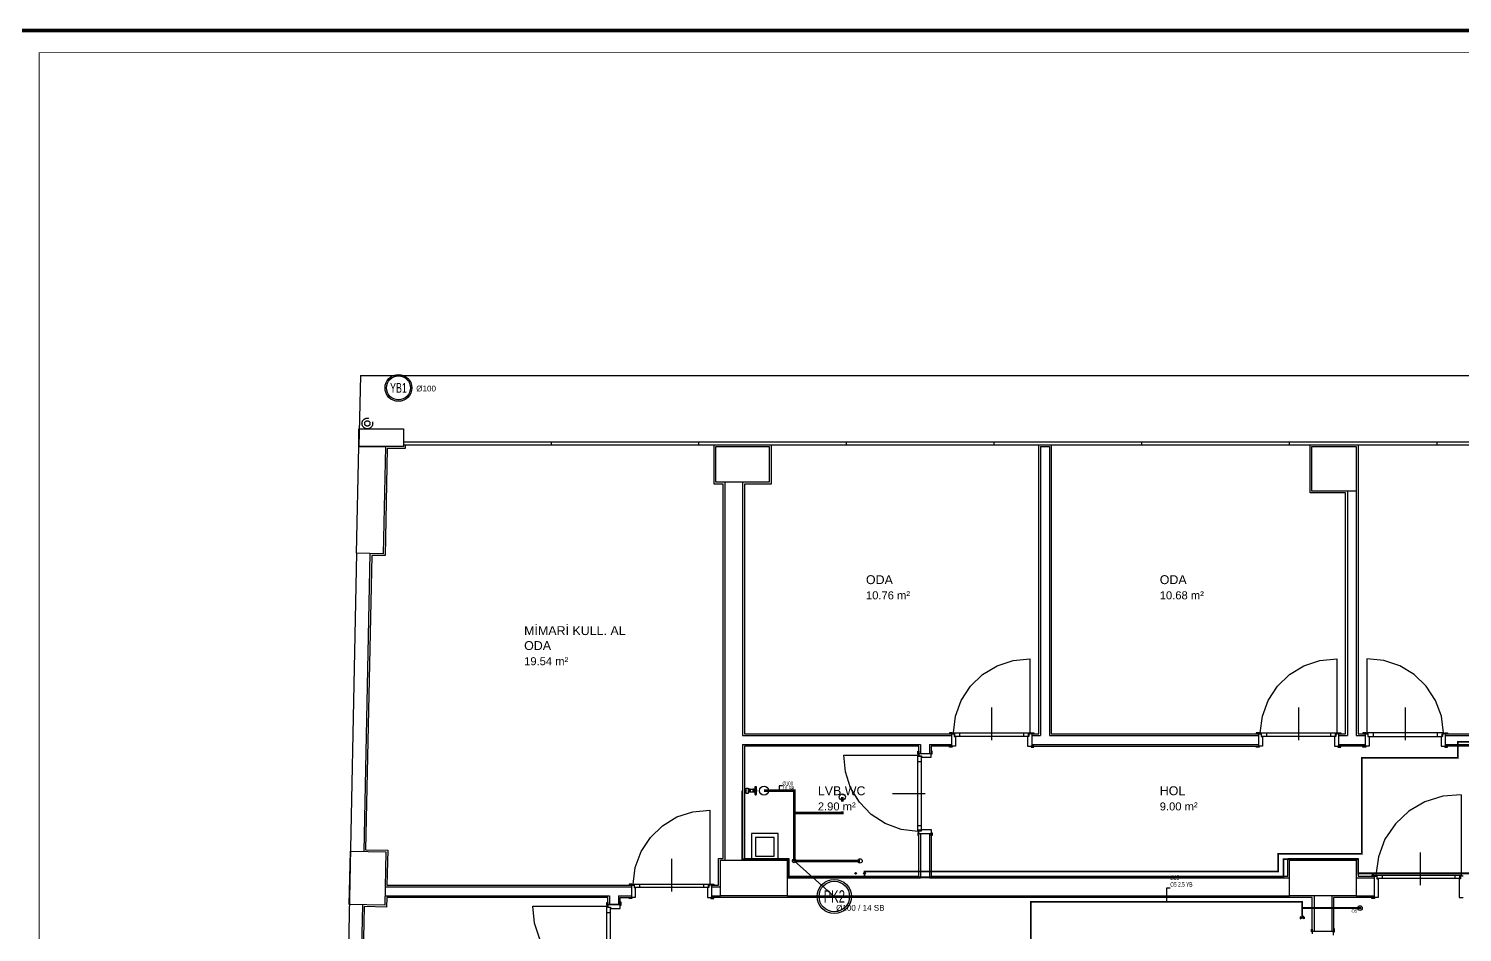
# Model space of a CAD drawing. Header units: centimetres. Extents: x -3952 to 26292, y -15092 to -10712.
# Drawn here: x 11413 to 13025, y -11964 to -10948 of the extents above; entities that cross this region are included whole.
import ezdxf
from ezdxf.enums import TextEntityAlignment as Align

# ---------------------------------------------------------------- set-up
doc = ezdxf.new("R2010")
doc.units = ezdxf.units.CM
for name, pattern in [('BASMA HATTI', [31, 25, -6]), ('DASHED', [18, 12, -6]), ('PIS', [38, 30, -8]), ('YAGMUR HATTI', [36, 30, -6])]:
    doc.linetypes.add(name, pattern=pattern)
for name, color, linetype in [('MD-YUK-BIRIMI', 7, 'Continuous'), ('MIMARI', 8, 'Continuous'), ('MIMARI-KOLON', 8, 'Continuous'), ('MIMARI-YAZI', 8, 'Continuous'), ('MTY-PAFTA', 7, 'Continuous'), ('MTY-PIS-SU-BORUSU', 6, 'PIS'), ('MTY-PISSU-CAP', 211, 'Continuous'), ('MTY-PISSU-KOLON', 211, 'DASHED'), ('MTY-PISSU-KOLONNO', 211, 'Continuous'), ('MTY-SICAKSU-BORU', 1, 'BASMA HATTI'), ('MTY-SOGUKSU-BORU', 5, 'Continuous'), ('MTY-TEFRIS', 15, 'Continuous'), ('MTY-TEMIZSU-CAP', 101, 'Continuous'), ('MTY-VANA', 1, 'Continuous'), ('MTY-YAGMUR-BORUSU', 3, 'YAGMUR HATTI'), ('MTY-YAGMUR-BORUSU-CAP', 3, 'Continuous'), ('MTY-YAGMURSU-KOLON NO', 7, 'Continuous'), ('MTY-YUK-BIRIMI', 7, 'Continuous')]:
    doc.layers.add(name, color=color, linetype=linetype)
doc.layers.add('ROTAS-PAFTA-SINIRI', color=8, linetype='Continuous', plot=False)
doc.styles.add('ANOTATIVO', font='arial.ttf')
doc.styles.add('MTY_CAP', font='wturkce.SHX', dxfattribs={"width": 0.65, "height": 20})
doc.styles.add('MTYCAPLT', font='arial.ttf', dxfattribs={"width": 0.65, "height": 1})
doc.styles.add('ROTAS', font='arial.ttf')

# ---------------------------------------------------------------- blocks, each defined once
blk = doc.blocks.new('ROTAS_PAFTA')
blk.add_lwpolyline([(0, 0), (1, 0), (1, 1), (0, 1)], close=True)
blk = doc.blocks.new('MTY-KURESEL VANA')
at = {"layer": 'MTY-VANA'}
for p, q in [((0, 0), (0, 8)), ((0, 8), (8, 8))]:
    blk.add_line(p, q, dxfattribs=at)
blk.add_lwpolyline([(-10, 5), (-10, -5), (10, 5), (10, -5), (-10, 5)], dxfattribs=at)
at = {"layer": 'MTY-VANA', "style": 'MTYCAPLT', "width": 0.65}
blk.add_attdef('CAP', text='', height=10, dxfattribs=at).set_placement((-1.1, 0), align=Align.CENTER)
blk = doc.blocks.new('MTY-TEMIZ SU CAP MB')
at = {"layer": 'MTY-TEMIZSU-CAP'}
for p, q in [((0.83, 3.1), (0, 3.1)), ((0, 3.1), (0, 0))]:
    blk.add_line(p, q, dxfattribs=at)
at = {"layer": 'MTY-TEMIZSU-CAP', "style": 'MTY_CAP', "width": 0.65}
for tag, p in [('SOCP_001', (0.83, 4.92)), ('SCCP_001', (0.83, 1.92))]:
    blk.add_attdef(tag, p, '', height=1, dxfattribs=at)
at = {"layer": 'MTY-YUK-BIRIMI', "color": 101, "style": 'MTY_CAP', "width": 0.65}
for tag, p in [('SO_001', (0.83, 3.42)), ('SC_001', (0.83, 0.42))]:
    blk.add_attdef(tag, p, '', height=1, dxfattribs=at)
blk = doc.blocks.new('KLOZET1')
at = {"layer": 'MTY-TEFRIS', "color": 15}
blk.add_lwpolyline([(-3.9, 11.4, 0.414214), (-4.5, 10.8), (-4.5, 10.3, 0.414214), (-3.9, 9.7), (3.9, 9.7, 0.414214), (4.5, 10.3), (4.5, 10.8, 0.414214), (3.9, 11.4)], format="xyb", close=True, dxfattribs=at)
for points in [[(3, 0), (-3, 0), (-3, 2.3), (3, 2.3)], [(-0.8, 11.5), (0.8, 11.5), (0.8, 12), (-0.8, 12)], [(-0.8, 8.9), (0.8, 8.9), (0.8, 9.7), (-0.8, 9.7)]]:
    blk.add_lwpolyline(points, close=True, dxfattribs=at)
for points in [[(-1.6, 8.6), (-1.6, 7.5)], [(-1.6, 4.4), (-1.6, 3.4)], [(-1.3, 3.2), (-1.3, 2.3), (1.4, 2.3), (1.4, 3.2)], [(-1.2, 7.2), (-1.2, 4.8)], [(1.1, 8.9), (-1.1, 8.9)], [(-1.1, 7.3), (1.1, 7.3)], [(1.1, 4.7), (-1.1, 4.7)], [(-1.1, 3.1), (1.1, 3.1)], [(-0.5, 8.6), (-0.5, 7.5)], [(-0.5, 4.4), (-0.5, 3.4)], [(0.6, 8.6), (0.6, 7.5)], [(0.6, 4.4), (0.6, 3.4)], [(1.3, 4.8), (1.3, 5.2), (1.3, 7.2)], [(1.7, 8.6), (1.7, 7.5)], [(1.7, 4.4), (1.7, 3.4)]]:
    blk.add_lwpolyline(points, dxfattribs=at)
at = {"layer": 'MTY-TEFRIS', "color": 15, "elevation": 0}
for points in [[(-1, 10.3), (-1, 10.8, -0.414214), (-0.4, 11.4)], [(1, 10.3), (1, 10.8, 0.414214), (0.4, 11.4)]]:
    blk.add_lwpolyline(points, format="xyb", dxfattribs=at)
at = {"layer": 'MTY-TEFRIS', "color": 6}
blk.add_circle((0, 20), 5, dxfattribs=at)
at = {"layer": 'MTY-TEFRIS', "color": 15}
for centre, radius, start, end in [((-1.1, 8.1), 0.734, 41.7592, 138.241), ((-1.1, 8), 0.734, 221.7593, 318.2408), ((-1.1, 4), 0.734, 41.7592, 138.241), ((-1.1, 3.8), 0.734, 221.7593, 318.2408), ((-0.4, 10.3, 0), 0.641, 179.9998, 270.0001), ((0, 8.1), 0.734, 41.7592, 138.241), ((0, 8), 0.734, 221.7593, 318.2408), ((0, 4), 0.734, 41.7592, 138.241), ((0, 3.8), 0.734, 221.7593, 318.2408), ((0.4, 10.3, 0), 0.641, 270.0001, 0), ((1.1, 8.1), 0.734, 41.7592, 138.241), ((1.1, 8), 0.734, 221.7593, 318.2408), ((1.1, 4), 0.734, 41.7592, 138.241), ((1.1, 3.8), 0.734, 221.7593, 318.2408)]:
    blk.add_arc(centre, radius, start, end, dxfattribs=at)
at = {"layer": 'MD-YUK-BIRIMI', "color": 6, "style": 'MTYCAPLT', "width": 0.65}
for tag, p in [('PSCP_001', (-1.3, 24.5)), ('PS_001', (-0.6, 19.5))]:
    blk.add_attdef(tag, p, '', height=1, dxfattribs=at)
at = {"layer": 'MD-YUK-BIRIMI', "color": 3, "style": 'MTYCAPLT', "width": 0.65}
for tag, p in [('SOCP_001', (-1.3, 1.8)), ('SO_001', (-0.7, -0.5))]:
    blk.add_attdef(tag, p, '', height=1, dxfattribs=at)
blk = doc.blocks.new('LAVABO1')
at = {"layer": 'MTY-TEFRIS', "color": 6}
blk.add_circle((0, 15), 2.5, dxfattribs=at)
at = {"layer": 'MTY-TEFRIS', "color": 3, "ltscale": 10}
blk.add_circle((-5, 1), 1, dxfattribs=at)
at = {"layer": 'MTY-TEFRIS', "color": 1, "ltscale": 10}
blk.add_circle((5, 1), 1, dxfattribs=at)
at = {"layer": 'MD-YUK-BIRIMI', "color": 6, "style": 'MTYCAPLT', "width": 0.65}
for tag, p in [('PSCP_001', (-1.3, 17)), ('PS_001', (-0.6, 14.5))]:
    blk.add_attdef(tag, p, '', height=1, dxfattribs=at)
at = {"layer": 'MD-YUK-BIRIMI', "color": 3, "style": 'MTYCAPLT', "width": 0.65}
for tag, p in [('SOCP_001', (-6.3, -0.5)), ('SO_001', (-5.7, 0.5))]:
    blk.add_attdef(tag, p, '', height=1, dxfattribs=at)
at = {"layer": 'MD-YUK-BIRIMI', "color": 1, "style": 'MTYCAPLT', "width": 0.65}
for tag, p in [('SCCP_001', (3.7, -0.5)), ('SC_001', (4.4, 0.5))]:
    blk.add_attdef(tag, p, '', height=1, dxfattribs=at)
blk = doc.blocks.new('YER SUZGECI DN501')
at = {"layer": 'MTY-TEFRIS', "color": 6}
blk.add_circle((0, 0), 3.5, dxfattribs=at)
at = {"layer": 'MD-YUK-BIRIMI', "color": 6, "style": 'MTYCAPLT', "width": 0.65}
for tag, p in [('PSCP_001', (-1.3, 0.7)), ('PS_001', (-0.6, -0.5))]:
    blk.add_attdef(tag, p, '', height=1, dxfattribs=at)
blk = doc.blocks.new('MTY-PIS SU CAP SB')
at = {"layer": 'MTY-PISSU-CAP'}
for p, q in [((0.83, 1.17), (0, 1.17)), ((0, 1.17), (0, 0))]:
    blk.add_line(p, q, dxfattribs=at)
at = {"layer": 'MTY-PISSU-CAP', "style": 'MTY_CAP', "width": 0.65}
blk.add_attdef('PSCP_001', (0.83, 1.29), '', height=1, dxfattribs=at)
at = {"layer": 'MTY-YUK-BIRIMI', "color": 211, "style": 'MTY_CAP', "width": 0.65}
blk.add_attdef('PS_001', (0.83, 0.07), '', height=1, dxfattribs=at)
blk = doc.blocks.new('MTY-PIS SU KOLON')
at = {"layer": 'MTY-PISSU-KOLON', "linetype": 'Continuous', "lineweight": -3}
blk.add_hatch(color=256, dxfattribs=at).paths.add_polyline_path([(-2.7, -0.1, 0.848135), (0, -0.1, -0.848135), (2.7, -0.1, 0.414214), (0, 2.6, 0.414214)])
blk.add_circle((0, 0), 3.5, dxfattribs=at)
blk = doc.blocks.new('MTY-KOLON NO PIS SU')
at = {"color": 6, "linetype": 'Continuous', "ltscale": 100}
blk.add_circle((0, 0), 27.5, dxfattribs=at)
at = {"color": 7, "linetype": 'Continuous', "ltscale": 100}
blk.add_circle((0, 0), 24.5, dxfattribs=at)
at = {"style": 'ANOTATIVO', "width": 0.65}
blk.add_attdef('K', text='', height=20, dxfattribs=at).set_placement((0, 0), align=Align.MIDDLE_CENTER)
blk = doc.blocks.new('MTY-KOLON NO YAGMUR')
at = {"layer": 'MTY-YAGMURSU-KOLON NO', "linetype": 'Continuous', "ltscale": 100}
blk.add_circle((0, 0), 27.5, dxfattribs=at)
at = {"layer": 'MTY-YAGMURSU-KOLON NO', "color": 7, "linetype": 'Continuous', "ltscale": 100}
blk.add_circle((0, 0), 24.5, dxfattribs=at)
at = {"style": 'ANOTATIVO', "width": 0.65}
blk.add_attdef('K', text='', height=20, dxfattribs=at).set_placement((0, 0), align=Align.MIDDLE_CENTER)

msp = doc.modelspace()

# ---------------------------------------------------------------- linework, layer by layer
at = {"layer": 'MIMARI'}
for p, q in [((11786.2, -11338.1), (11784.5, -11418.1)), ((11786.2, -11338.1), (14872.6, -11338.1)), ((12000.5, -11413.1), (12000.5, -11416.1)), ((12166.5, -11413.1), (12166.5, -11416.1)), ((12332.5, -11413.1), (12332.5, -11416.1)), ((12498.5, -11413.1), (12498.5, -11416.1)), ((12550.9, -11418.1), (12550.9, -11743.1)), ((12550.9, -11418.1), (12560.9, -11418.1)), ((12560.9, -11418.1), (12560.9, -11743.1)), ((12664.5, -11413.1), (12664.5, -11416.1)), ((12830.5, -11413.1), (12830.5, -11416.1)), ((12996.5, -11413.1), (12996.5, -11416.1)), ((12195.9, -11458.1), (12195.9, -11883.1)), ((12215.9, -11458.1), (12215.9, -11743.1)), ((12895.9, -11468.1), (12895.9, -11743.1)), ((12905.9, -11468.1), (12905.9, -11743.1)), ((11782, -11538), (11768.3, -12188.1)), ((11796.9, -11538.3), (11789.9, -11873.4)), ((12538.9, -11656.9), (12538.9, -11740.1)), ((12883.9, -11656.9), (12883.9, -11740.1)), ((12917.9, -11656.9), (12917.9, -11740.1)), ((12495.9, -11711.6), (12495.9, -11748.3)), ((12840.9, -11711.6), (12840.9, -11748.3)), ((12960.9, -11711.6), (12960.9, -11748.3)), ((12215.9, -11743.1), (12450.9, -11743.1)), ((12451.5, -11740.1), (12448.4, -11740.1)), ((12448.4, -11740.1), (12448.4, -11741.1)), ((12448.4, -11741.1), (12451.5, -11741.1)), ((12450.9, -11741.1), (12453.9, -11741.1)), ((12450.9, -11741.1), (12450.9, -11755.1)), ((12450.9, -11743.1), (12450.9, -11753.1)), ((12451.5, -11741.1), (12451.5, -11740.1)), ((12452.9, -11740.1), (12538.9, -11740.1)), ((12452.9, -11741.1), (12452.9, -11740.1)), ((12454.4, -11741), (12452.9, -11741)), ((12453.9, -11741.1), (12453.9, -11744)), ((12453.9, -11744), (12455.3, -11744)), ((12454.4, -11743.9), (12454.4, -11741)), ((12537.4, -11743.9), (12454.4, -11743.9)), ((12455.3, -11744), (12455.3, -11755.1)), ((12459.9, -11740.1), (12459.9, -11743.9)), ((12531.8, -11740.1), (12531.8, -11743.9)), ((12537.9, -11744), (12536.4, -11744)), ((12536.4, -11744), (12536.4, -11755.1)), ((12537.4, -11741), (12538.9, -11741)), ((12537.4, -11743.9), (12537.4, -11741)), ((12537.9, -11741.1), (12537.9, -11744)), ((12540.9, -11741.1), (12537.9, -11741.1)), ((12538.9, -11741.1), (12538.9, -11740.1)), ((12540.3, -11740.1), (12543.4, -11740.1)), ((12540.3, -11741.1), (12540.3, -11740.1)), ((12543.4, -11741.1), (12540.3, -11741.1)), ((12540.9, -11741.1), (12540.9, -11755.1)), ((12540.9, -11743.1), (12550.9, -11743.1)), ((12540.9, -11743.1), (12540.9, -11753.1)), ((12543.4, -11740.1), (12543.4, -11741.1)), ((12560.9, -11743.1), (12795.9, -11743.1)), ((12796.5, -11740.1), (12793.4, -11740.1)), ((12793.4, -11740.1), (12793.4, -11741.1)), ((12793.4, -11741.1), (12796.5, -11741.1)), ((12795.9, -11741.1), (12798.9, -11741.1)), ((12795.9, -11741.1), (12795.9, -11755.1)), ((12795.9, -11743.1), (12795.9, -11753.1)), ((12796.5, -11741.1), (12796.5, -11740.1)), ((12797.9, -11740.1), (12883.9, -11740.1)), ((12797.9, -11741.1), (12797.9, -11740.1)), ((12799.4, -11741), (12797.9, -11741)), ((12798.9, -11741.1), (12798.9, -11744)), ((12798.9, -11744), (12800.3, -11744)), ((12799.4, -11743.9), (12799.4, -11741)), ((12882.4, -11743.9), (12799.4, -11743.9)), ((12800.3, -11744), (12800.3, -11755.1)), ((12804.9, -11740.1), (12804.9, -11743.9)), ((12876.8, -11740.1), (12876.8, -11743.9)), ((12882.9, -11744), (12881.4, -11744)), ((12881.4, -11744), (12881.4, -11755.1)), ((12882.4, -11741), (12883.9, -11741)), ((12882.4, -11743.9), (12882.4, -11741)), ((12882.9, -11741.1), (12882.9, -11744)), ((12885.9, -11741.1), (12882.9, -11741.1)), ((12883.9, -11741.1), (12883.9, -11740.1)), ((12885.3, -11740.1), (12888.4, -11740.1)), ((12885.3, -11741.1), (12885.3, -11740.1)), ((12888.4, -11741.1), (12885.3, -11741.1)), ((12885.9, -11741.1), (12885.9, -11755.1)), ((12885.9, -11743.1), (12895.9, -11743.1)), ((12885.9, -11743.1), (12885.9, -11753.1)), ((12888.4, -11740.1), (12888.4, -11741.1)), ((12905.9, -11743.1), (12915.9, -11743.1)), ((12916.5, -11740.1), (12913.4, -11740.1)), ((12913.4, -11740.1), (12913.4, -11741.1)), ((12913.4, -11741.1), (12916.5, -11741.1)), ((12915.9, -11741.1), (12915.9, -11755.1)), ((12915.9, -11741.1), (12918.9, -11741.1)), ((12915.9, -11743.1), (12915.9, -11753.1)), ((12916.5, -11741.1), (12916.5, -11740.1)), ((13003.9, -11740.1), (12917.9, -11740.1)), ((12917.9, -11741.1), (12917.9, -11740.1)), ((12919.4, -11741), (12917.9, -11741)), ((12918.9, -11741.1), (12918.9, -11744)), ((12918.9, -11744), (12920.3, -11744)), ((12919.4, -11743.9), (12919.4, -11741)), ((12919.4, -11743.9), (13002.4, -11743.9)), ((12920.3, -11744), (12920.3, -11755.1)), ((12924.9, -11740.1), (12924.9, -11743.9)), ((12996.8, -11740.1), (12996.8, -11743.9)), ((13001.4, -11744), (13001.4, -11755.1)), ((13002.9, -11744), (13001.4, -11744)), ((13002.4, -11743.9), (13002.4, -11741)), ((13002.4, -11741), (13003.9, -11741)), ((13005.9, -11741.1), (13002.9, -11741.1)), ((13002.9, -11741.1), (13002.9, -11744)), ((13003.9, -11741.1), (13003.9, -11740.1)), ((13005.3, -11740.1), (13008.4, -11740.1)), ((13005.3, -11741.1), (13005.3, -11740.1)), ((13008.4, -11741.1), (13005.3, -11741.1)), ((13005.9, -11741.1), (13005.9, -11755.1)), ((13005.9, -11743.1), (13315.9, -11743.1)), ((13005.9, -11743.1), (13005.9, -11753.1)), ((13008.4, -11740.1), (13008.4, -11741.1)), ((12215.9, -11753.1), (12415.9, -11753.1)), ((12215.9, -11753.1), (12215.9, -11883.1)), ((12329.7, -11765), (12412.9, -11765)), ((12412.9, -11763.6), (12412.9, -11760.6)), ((12412.9, -11760.6), (12413.9, -11760.6)), ((12413.9, -11763.6), (12412.9, -11763.6)), ((12412.9, -11851.1), (12412.9, -11765)), ((12413.9, -11765), (12412.9, -11765)), ((12413.8, -11766.5), (12413.8, -11765)), ((12413.9, -11760.6), (12413.9, -11763.6)), ((12413.9, -11763.1), (12427.9, -11763.1)), ((12413.9, -11763.1), (12413.9, -11766)), ((12413.9, -11766), (12416.9, -11766)), ((12415.9, -11753.1), (12415.9, -11763.1)), ((12415.9, -11763.1), (12425.9, -11763.1)), ((12416.9, -11766), (12416.9, -11767.5)), ((12425.9, -11753.1), (12450.9, -11753.1)), ((12425.9, -11753.1), (12425.9, -11763.1)), ((12429, -11760.5), (12427.9, -11760.5)), ((12427.9, -11760.5), (12427.9, -11763.6)), ((12427.9, -11767.5), (12427.9, -11763.1)), ((12427.9, -11763.6), (12429, -11763.6)), ((12429, -11763.6), (12429, -11760.5)), ((12448.4, -11756.2), (12448.4, -11755.1)), ((12448.4, -11755.1), (12451.5, -11755.1)), ((12451.5, -11756.2), (12448.4, -11756.2)), ((12455.3, -11755.1), (12450.9, -11755.1)), ((12451.5, -11755.1), (12451.5, -11756.2)), ((12536.4, -11755.1), (12540.9, -11755.1)), ((12540.3, -11755.1), (12540.3, -11756.2)), ((12543.4, -11755.1), (12540.3, -11755.1)), ((12540.3, -11756.2), (12543.4, -11756.2)), ((12540.9, -11753.1), (12795.9, -11753.1)), ((12543.4, -11756.2), (12543.4, -11755.1)), ((12793.4, -11756.2), (12793.4, -11755.1)), ((12793.4, -11755.1), (12796.5, -11755.1)), ((12796.5, -11756.2), (12793.4, -11756.2)), ((12800.3, -11755.1), (12795.9, -11755.1)), ((12796.5, -11755.1), (12796.5, -11756.2)), ((12881.4, -11755.1), (12885.9, -11755.1)), ((12885.3, -11755.1), (12885.3, -11756.2)), ((12888.4, -11755.1), (12885.3, -11755.1)), ((12885.3, -11756.2), (12888.4, -11756.2)), ((12885.9, -11753.1), (12915.9, -11753.1)), ((12888.4, -11756.2), (12888.4, -11755.1)), ((12913.4, -11756.2), (12913.4, -11755.1)), ((12913.4, -11755.1), (12916.5, -11755.1)), ((12916.5, -11756.2), (12913.4, -11756.2)), ((12920.3, -11755.1), (12915.9, -11755.1)), ((12916.5, -11755.1), (12916.5, -11756.2)), ((13001.4, -11755.1), (13005.9, -11755.1)), ((13005.3, -11755.1), (13005.3, -11756.2)), ((13008.4, -11755.1), (13005.3, -11755.1)), ((13005.3, -11756.2), (13008.4, -11756.2)), ((13005.9, -11753.1), (13035.9, -11753.1)), ((13008.4, -11756.2), (13008.4, -11755.1)), ((12412.9, -11772.1), (12416.7, -11772.1)), ((12416.7, -11766.5), (12413.8, -11766.5)), ((12416.7, -11766.5), (12416.7, -11849.6)), ((12416.9, -11767.5), (12427.9, -11767.5)), ((12384.5, -11808.1), (12421.1, -11808.1)), ((13023.9, -11809.5), (13023.9, -11900.1)), ((12178.9, -11826.9), (12178.9, -11910.1)), ((12412.9, -11844), (12416.7, -11844)), ((12413.9, -11851.1), (12412.9, -11851.1)), ((12412.9, -11852.5), (12412.9, -11855.5)), ((12413.9, -11852.5), (12412.9, -11852.5)), ((12412.9, -11855.5), (12413.9, -11855.5)), ((12416.7, -11849.6), (12413.8, -11849.6)), ((12413.8, -11849.6), (12413.8, -11851.1)), ((12413.9, -11853.1), (12413.9, -11850.1)), ((12413.9, -11850.1), (12416.9, -11850.1)), ((12413.9, -11855.5), (12413.9, -11852.5)), ((12413.9, -11853.1), (12427.9, -11853.1)), ((12415.9, -11853.1), (12415.9, -11903.1)), ((12415.9, -11853.1), (12425.9, -11853.1)), ((12416.9, -11848.6), (12427.9, -11848.6)), ((12416.9, -11850.1), (12416.9, -11848.6)), ((12425.9, -11853.1), (12425.9, -11903.1)), ((12427.9, -11848.6), (12427.9, -11853.1)), ((12427.9, -11852.5), (12429, -11852.5)), ((12427.9, -11855.6), (12427.9, -11852.5)), ((12429, -11855.6), (12427.9, -11855.6)), ((12429, -11852.5), (12429, -11855.6)), ((12977.5, -11874.6), (12977.5, -11911.3)), ((12135.9, -11881.6), (12135.9, -11918.3)), ((12091.5, -11910.1), (12088.4, -11910.1)), ((12088.4, -11910.1), (12088.4, -11911.1)), ((12088.4, -11911.1), (12091.5, -11911.1)), ((12090.9, -11911.1), (12093.9, -11911.1)), ((12090.9, -11911.1), (12090.9, -11925.1)), ((12091.5, -11911.1), (12091.5, -11910.1)), ((12092.9, -11910.1), (12178.9, -11910.1)), ((12092.9, -11911.1), (12092.9, -11910.1)), ((12094.4, -11911), (12092.9, -11911)), ((12093.9, -11911.1), (12093.9, -11914)), ((12094.4, -11913.9), (12094.4, -11911)), ((12099.9, -11910.1), (12099.9, -11913.9)), ((12171.8, -11910.1), (12171.8, -11913.9)), ((12177.4, -11911), (12178.9, -11911)), ((12177.4, -11913.9), (12177.4, -11911)), ((12177.9, -11911.1), (12177.9, -11914)), ((12180.9, -11911.1), (12177.9, -11911.1)), ((12178.9, -11911.1), (12178.9, -11910.1)), ((12180.3, -11910.1), (12183.4, -11910.1)), ((12180.3, -11911.1), (12180.3, -11910.1)), ((12183.4, -11911.1), (12180.3, -11911.1)), ((12180.9, -11911.1), (12180.9, -11925.1)), ((12183.4, -11910.1), (12183.4, -11911.1)), ((12265.9, -11903.1), (12415.9, -11903.1)), ((12425.9, -11903.1), (12830.9, -11903.1)), ((12905.9, -11903.1), (12925.9, -11903.1)), ((12926.5, -11900.1), (12923.4, -11900.1)), ((12923.4, -11900.1), (12923.4, -11901.1)), ((12923.4, -11901.1), (12926.5, -11901.1)), ((12925.9, -11901.1), (12928.9, -11901.1)), ((12925.9, -11901.1), (12925.9, -11925.1)), ((12925.9, -11903.1), (12925.9, -11923.1)), ((12926.5, -11901.1), (12926.5, -11900.1)), ((12927.9, -11900.1), (13023.9, -11900.1)), ((12927.9, -11901.1), (12927.9, -11900.1)), ((12929.4, -11901), (12927.9, -11901)), ((12928.9, -11901.1), (12928.9, -11904)), ((12928.9, -11904), (12930.3, -11904)), ((12929.4, -11903.9), (12929.4, -11901)), ((13022.4, -11903.9), (12929.4, -11903.9)), ((12930.3, -11904), (12930.3, -11925.1)), ((12934.9, -11900.1), (12934.9, -11903.9)), ((13016.8, -11900.1), (13016.8, -11903.9)), ((13022.9, -11904), (13021.4, -11904)), ((13021.4, -11904), (13021.4, -11925.1)), ((13022.4, -11901), (13023.9, -11901)), ((13022.4, -11903.9), (13022.4, -11901)), ((13022.9, -11901.1), (13022.9, -11904)), ((13025.9, -11901.1), (13022.9, -11901.1)), ((13023.9, -11901.1), (13023.9, -11900.1)), ((11813.9, -11923.1), (12066.4, -11923.1)), ((11814.1, -11913.1), (12090.9, -11913.1)), ((12066.4, -11923.1), (12066.4, -11933.1)), ((12076.4, -11923.1), (12090.9, -11923.1)), ((12076.4, -11923.1), (12076.4, -11933.1)), ((12088.4, -11926.2), (12088.4, -11925.1)), ((12088.4, -11925.1), (12091.5, -11925.1)), ((12091.5, -11926.2), (12088.4, -11926.2)), ((12090.9, -11913.1), (12090.9, -11923.1)), ((12095.3, -11925.1), (12090.9, -11925.1)), ((12091.5, -11925.1), (12091.5, -11926.2)), ((12093.9, -11914), (12095.3, -11914)), ((12177.4, -11913.9), (12094.4, -11913.9)), ((12095.3, -11914), (12095.3, -11925.1)), ((12177.9, -11914), (12176.4, -11914)), ((12176.4, -11914), (12176.4, -11925.1)), ((12176.4, -11925.1), (12180.9, -11925.1)), ((12180.3, -11925.1), (12180.3, -11926.2)), ((12183.4, -11925.1), (12180.3, -11925.1)), ((12180.3, -11926.2), (12183.4, -11926.2)), ((12180.9, -11913.1), (12190.9, -11913.1)), ((12180.9, -11913.1), (12180.9, -11923.1)), ((12180.9, -11923.1), (12190.9, -11923.1)), ((12183.4, -11926.2), (12183.4, -11925.1)), ((12265.9, -11923.1), (12830.9, -11923.1)), ((12858.4, -11923.1), (12858.4, -11963.1)), ((12878.4, -11923.1), (12878.4, -11963.1)), ((12905.9, -11923.1), (12925.9, -11923.1)), ((12923.4, -11926.2), (12923.4, -11925.1)), ((12923.4, -11925.1), (12926.5, -11925.1)), ((12926.5, -11926.2), (12923.4, -11926.2)), ((12930.3, -11925.1), (12925.9, -11925.1)), ((12926.5, -11925.1), (12926.5, -11926.2)), ((13021.4, -11925.1), (13025.9, -11925.1)), ((11788.6, -11933.4), (11783.3, -12188.4)), ((11980.2, -11935), (12063.4, -11935)), ((12063.4, -11933.6), (12063.4, -11930.6)), ((12063.4, -11930.6), (12064.4, -11930.6)), ((12064.4, -11933.6), (12063.4, -11933.6)), ((12063.4, -12021.1), (12063.4, -11935)), ((12064.4, -11935), (12063.4, -11935)), ((12063.4, -11942.1), (12067.2, -11942.1)), ((12064.3, -11936.5), (12064.3, -11935)), ((12067.2, -11936.5), (12064.3, -11936.5)), ((12064.4, -11930.6), (12064.4, -11933.6)), ((12064.4, -11933.1), (12078.4, -11933.1)), ((12064.4, -11933.1), (12064.4, -11936)), ((12064.4, -11936), (12067.4, -11936)), ((12076.4, -11933.1), (12066.4, -11933.1)), ((12067.2, -11936.5), (12067.2, -12019.6)), ((12067.4, -11936), (12067.4, -11937.5)), ((12067.4, -11937.5), (12078.4, -11937.5)), ((12079.5, -11930.5), (12078.4, -11930.5)), ((12078.4, -11930.5), (12078.4, -11933.6)), ((12078.4, -11937.5), (12078.4, -11933.1)), ((12078.4, -11933.6), (12079.5, -11933.6)), ((12079.5, -11933.6), (12079.5, -11930.5)), ((12855.4, -11963.6), (12855.4, -11960.6)), ((12855.4, -11960.6), (12856.4, -11960.6)), ((12856.4, -11963.6), (12855.4, -11963.6)), ((12856.4, -11960.6), (12856.4, -11963.6)), ((12856.4, -11963.1), (12856.4, -11966)), ((12856.4, -11963.1), (12880.4, -11963.1)), ((12858.4, -11963.1), (12878.4, -11963.1)), ((12881.5, -11960.5), (12880.4, -11960.5)), ((12880.4, -11960.5), (12880.4, -11963.6)), ((12880.4, -11967.5), (12880.4, -11963.1)), ((12880.4, -11963.6), (12881.5, -11963.6)), ((12881.5, -11963.6), (12881.5, -11960.5))]:
    msp.add_line(p, q, dxfattribs=at)
for points in [[(11784.5, -11418.1), (11784.5, -11398.1), (11834.5, -11398.1), (11834.5, -11418.1), (11784.5, -11418.1)], [(11836.5, -11416.1), (11836.5, -11420.1), (11816.4, -11420.1), (11813.9, -11540.7), (11798.9, -11540.4), (11791.9, -11871.4), (11816.9, -11871.9), (11816.1, -11911.1), (12090.9, -11911.1)], [(11834.5, -11416.1), (14820.9, -11416.1), (14820.9, -11413.1), (11834.5, -11413.1), (11834.5, -11416.1)], [(12180.9, -11911.1), (12188.9, -11911.1), (12188.9, -11881.1), (12193.9, -11881.1), (12193.9, -11460.1), (12183.9, -11460.1), (12183.9, -11416.1), (12247.9, -11416.1), (12247.9, -11460.1), (12217.9, -11460.1), (12217.9, -11741.1), (12450.9, -11741.1)], [(12540.9, -11741.1), (12548.9, -11741.1), (12548.9, -11416.1), (12562.9, -11416.1), (12562.9, -11741.1), (12795.9, -11741.1)], [(12885.9, -11741.1), (12893.9, -11741.1), (12893.9, -11470.1), (12853.9, -11470.1), (12853.9, -11416.1), (12907.9, -11416.1), (12907.9, -11741.1), (12915.9, -11741.1)], [(13005.9, -11741.1), (13313.9, -11741.1), (13313.9, -11416.1), (13367.9, -11416.1), (13367.9, -11470.1), (13337.9, -11470.1), (13337.9, -11741.1), (13645.9, -11741.1)], [(12452.9, -11740.1), (12455.3, -11721.3), (12461.8, -11703.5), (12472.2, -11687.6), (12485.8, -11674.4), (12502, -11664.6), (12520, -11658.7), (12538.9, -11656.9)], [(12797.9, -11740.1), (12800.3, -11721.3), (12806.8, -11703.5), (12817.2, -11687.6), (12830.8, -11674.4), (12847, -11664.6), (12865, -11658.7), (12883.9, -11656.9)], [(13003.9, -11740.1), (13001.5, -11721.3), (12995, -11703.5), (12984.6, -11687.6), (12971, -11674.4), (12954.8, -11664.6), (12936.8, -11658.7), (12917.9, -11656.9)], [(12539.8, -11740.5), (12539.2, -11740.5), (12539.8, -11740.5)], [(12884.8, -11740.5), (12884.2, -11740.5), (12884.8, -11740.5)], [(12917, -11740.5), (12917.6, -11740.5), (12917, -11740.5)], [(12413.9, -11763.1), (12413.9, -11755.1), (12217.9, -11755.1), (12217.9, -11881.1), (12267.9, -11881.1), (12267.9, -11901.1), (12413.9, -11901.1), (12413.9, -11853.1)], [(12412.9, -11851.1), (12394.1, -11848.7), (12376.3, -11842.1), (12360.4, -11831.8), (12347.2, -11818.1), (12337.4, -11801.9), (12331.5, -11783.9), (12329.7, -11765)], [(12413.3, -11764.1), (12413.3, -11764.7), (12413.3, -11764.1)], [(12450.9, -11755.1), (12427.9, -11755.1), (12427.9, -11763.1)], [(12540.9, -11755.1), (12795.9, -11755.1)], [(12915.9, -11755.1), (12885.9, -11755.1)], [(13033.9, -11763.1), (13033.9, -11755.1), (13005.9, -11755.1)], [(13023.9, -11809.5), (13003, -11811.1), (12983.1, -11817.4), (12965, -11828), (12949.8, -11842.3), (12938.1, -11859.7), (12930.7, -11879.3), (12927.9, -11900.1)], [(12092.9, -11910.1), (12095.3, -11891.3), (12101.8, -11873.5), (12112.2, -11857.6), (12125.8, -11844.4), (12142, -11834.6), (12160, -11828.7), (12178.9, -11826.9)], [(12225.9, -11853.1), (12225.9, -11883.1), (12255.9, -11883.1), (12255.9, -11853.1), (12225.9, -11853.1)], [(12230.4, -11857.6), (12230.4, -11878.6), (12251.4, -11878.6), (12251.4, -11857.6), (12230.4, -11857.6)], [(12427.9, -11853.1), (12427.9, -11901.1), (12828.9, -11901.1), (12828.9, -11881.1), (12907.9, -11881.1), (12907.9, -11901.1), (12925.9, -11901.1)], [(12179.8, -11910.5), (12179.2, -11910.5), (12179.8, -11910.5)], [(13024.8, -11900.5), (13024.2, -11900.5), (13024.8, -11900.5)], [(12064.4, -11933.1), (12064.4, -11925.1), (11815.8, -11925.1), (11815.6, -11935.9), (11790.6, -11935.4), (11785.3, -12186.4), (11800.3, -12186.8), (11798, -12296.4)], [(12078.4, -11933.1), (12078.4, -11925.1), (12090.9, -11925.1)], [(12856.4, -11963.1), (12856.4, -11925.1), (12180.9, -11925.1)], [(12925.9, -11925.1), (12880.4, -11925.1), (12880.4, -11963.1)], [(12063.4, -12021.1), (12044.6, -12018.7), (12026.8, -12012.1), (12010.9, -12001.8), (11997.7, -11988.1), (11987.9, -11971.9), (11982, -11953.9), (11980.2, -11935)], [(12063.8, -11934.1), (12063.8, -11934.7), (12063.8, -11934.1)]]:
    msp.add_lwpolyline(points, dxfattribs=at)
at = {"layer": 'MIMARI-KOLON'}
for points in [[(11784.5, -11418.1), (11814.5, -11418.1), (11811.9, -11538.7), (11782, -11538), (11784.5, -11418.1)], [(12185.9, -11418.1), (12245.9, -11418.1), (12245.9, -11458.1), (12185.9, -11458.1), (12185.9, -11418.1)], [(12855.9, -11418.1), (12905.9, -11418.1), (12905.9, -11468.1), (12855.9, -11468.1), (12855.9, -11418.1)], [(11774.9, -11873.1), (11814.9, -11873.9), (11813.6, -11933.9), (11773.6, -11933), (11774.9, -11873.1)], [(12190.9, -11883.1), (12265.9, -11883.1), (12265.9, -11923.1), (12190.9, -11923.1), (12190.9, -11883.1)], [(12830.9, -11883.1), (12905.9, -11883.1), (12905.9, -11923.1), (12830.9, -11923.1), (12830.9, -11883.1)]]:
    msp.add_lwpolyline(points, dxfattribs=at)
at = {"layer": 'MTY-PAFTA'}
for points, const_width in [([(11400, -12900), (15200, -12900), (15200, -10950), (11400, -10950)], 4), ([(11425, -12875), (15175, -12875), (15175, -10975), (11425, -10975)], 1)]:
    msp.add_lwpolyline(points, close=True, dxfattribs=dict(at, const_width=const_width))
at = {"layer": 'MTY-PIS-SU-BORUSU', "const_width": 3}
for points in [[(12240, -11805), (12274, -11805), (12274, -11884)], [(12328, -11812), (12328, -11830), (12274, -11830)], [(12348, -11884), (12274, -11884)]]:
    msp.add_lwpolyline(points, dxfattribs=at)
at = {"layer": 'MTY-PISSU-KOLONNO'}
msp.add_line((12274, -11884), (12319, -11924), dxfattribs=at)
at = {"layer": 'MTY-SICAKSU-BORU', "const_width": 2}
msp.add_lwpolyline([(13190, -11760), (13190, -11750), (13020, -11750), (13020, -11768), (12912, -11768), (12912, -11876), (12818, -11876), (12818, -11896), (12352, -11896), (12353, -11896), (12353, -11902.5)], dxfattribs=at)
at = {"layer": 'MTY-SOGUKSU-BORU', "const_width": 2}
for points in [[(12343, -11902.5), (12342, -11902.5), (12342, -11902), (12268, -11902), (12268, -11882), (12215.5, -11882), (12215.5, -11805)], [(13060, -11898), (12908, -11898), (12908, -11882), (12824, -11882), (12824, -11902.5), (12343, -11902.5)], [(12845, -11948), (12845, -11930), (12540, -11930), (12540, -12224), (12548, -12224), (12548, -12223.9), (12549.5, -12223.9)], [(12910, -11937), (12845, -11937)]]:
    msp.add_lwpolyline(points, dxfattribs=at)
at = {"layer": 'MTY-SOGUKSU-BORU'}
for radius in [2.6, 0.91]:
    msp.add_circle((12910, -11937), radius, dxfattribs=at)
at = {"layer": 'MTY-YAGMUR-BORUSU'}
for radius in [6, 3]:
    msp.add_circle((11794, -11392), radius, dxfattribs=at)

# ---------------------------------------------------------------- block references
at = {"layer": 'MTY-PISSU-KOLONNO'}
ref = msp.add_blockref('MTY-KOLON NO YAGMUR', (11829, -11352), dxfattribs=dict(at, xscale=0.55, yscale=0.55))
ref.add_attrib('K', 'YB1', dxfattribs={"height": 11, "style": 'ANOTATIVO', "width": 0.65}).set_placement((11829, -11352), align=Align.MIDDLE_CENTER)
ref = msp.add_blockref('MTY-KOLON NO PIS SU', (12319, -11924), dxfattribs=dict(at, xscale=0.7, yscale=0.7))
ref.add_attrib('K', 'PK2', dxfattribs={"height": 14, "style": 'ANOTATIVO', "width": 0.65}).set_placement((12319, -11924), align=Align.MIDDLE_CENTER)
at = {"layer": 'MTY-TEFRIS', "xscale": 4.5, "yscale": 4.5}
msp.add_blockref('MTY-PIS SU CAP SB', (12257, -11805), dxfattribs=at).add_auto_attribs({'PSCP_001': 'Ø100', 'PS_001': '10 SB'})
at = {"layer": 'MTY-TEFRIS', "rotation": -90}
msp.add_blockref('KLOZET1', (12220, -11805), dxfattribs=at)
at = {"layer": 'MTY-TEFRIS', "xscale": 0.6, "yscale": 0.6}
msp.add_blockref('MTY-PIS SU KOLON', (12274, -11884), dxfattribs=at)
at = {"layer": 'MTY-TEFRIS'}
msp.add_blockref('LAVABO1', (12348, -11899), dxfattribs=at)
ref = msp.add_blockref('MTY-TEMIZ SU CAP MB', (12692.5, -11930), dxfattribs=dict(at, xscale=5, yscale=5))
ref.add_attrib('SO_001', 'O5 2.5 YB', (12696.7, -11912.9), dxfattribs={"layer": 'MTY-YUK-BIRIMI', "color": 101, "height": 5, "style": 'MTY_CAP', "width": 0.65})
ref.add_attrib('SOCP_001', 'Ø25', (12696.7, -11905.4), dxfattribs={"layer": 'MTY-TEMIZSU-CAP', "height": 5, "style": 'MTY_CAP', "width": 0.65})
at = {"layer": 'MTY-VANA', "xscale": 0.24, "yscale": 0.24}
msp.add_blockref('MTY-KURESEL VANA', (12845, -11948), dxfattribs=at)
at = {"layer": 'ROTAS-PAFTA-SINIRI', "xscale": 3800, "yscale": 1950}
msp.add_blockref('ROTAS_PAFTA', (11400, -12900), dxfattribs=at)

# ---------------------------------------------------------------- texts
at = {"layer": 'MIMARI-YAZI', "style": 'ROTAS'}
for s, height, p in [('ODA', 10, (12354.6, -11572.7)), ('ODA', 10, (12684.9, -11572.7)), ('10.76 m²', 9, (12354.6, -11589.8)), ('10.68 m²', 9, (12684.9, -11589.8)), ('MİMARİ KULL. AL', 10, (11970.3, -11630)), ('ODA', 10, (11970.3, -11646.8)), ('19.54 m²', 9, (11970.3, -11663.9)), ('HOL', 10, (12684.9, -11810.1)), ('9.00 m²', 9, (12684.9, -11827.2))]:
    msp.add_text(s, height=height, dxfattribs=at).set_placement(p)
at = {"layer": 'MTY-PISSU-CAP', "style": 'ROTAS'}
msp.add_text('Ø100 / 14 SB', height=6.5, dxfattribs=at).set_placement((12321, -11940))
at = {"layer": 'MTY-TEMIZSU-CAP', "style": 'ROTAS'}
msp.add_text('O5', height=3.5, dxfattribs=at).set_placement((12907, -11942), align=Align.RIGHT)
at = {"layer": 'MTY-YAGMUR-BORUSU-CAP', "style": 'ROTAS'}
msp.add_text('Ø100', height=6.5, dxfattribs=at).set_placement((11849, -11356))

# ---------------------------------------------------------------- next in the draw order: wipeouts: each hides what was drawn before it
msp.add_wipeout([(12340.5, -11828.2), (12299.5, -11828.2), (12299.5, -11817.2), (12340.5, -11817.2)])

# ---------------------------------------------------------------- next in the draw order: block references
at = {"layer": 'MTY-TEFRIS'}
msp.add_blockref('YER SUZGECI DN501', (12328, -11812), dxfattribs=at)

# ---------------------------------------------------------------- next in the draw order: texts
at = {"layer": 'MIMARI-YAZI', "style": 'ROTAS'}
for s, height, p in [('LVB.WC', 10, (12300.5, -11810.1)), ('2.90 m²', 9, (12300.5, -11827.2))]:
    msp.add_text(s, height=height, dxfattribs=at).set_placement(p)

doc.saveas('drawing.dxf')
